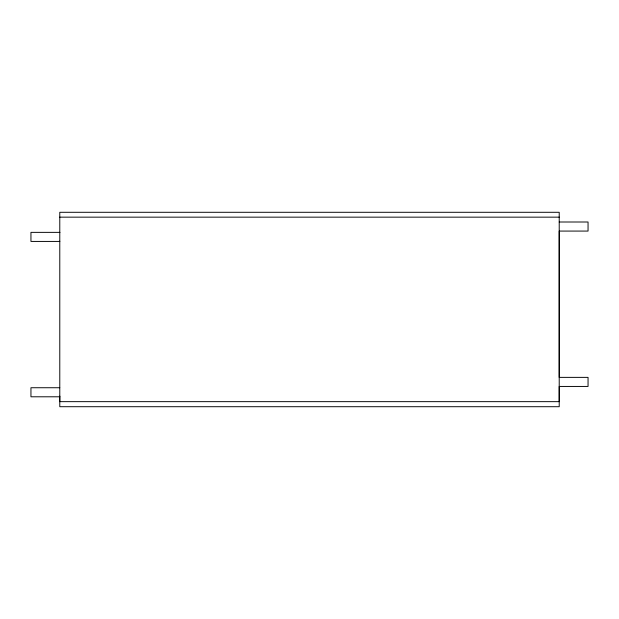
<?xml version="1.0" encoding="UTF-8"?>
<svg xmlns="http://www.w3.org/2000/svg" width="619" height="619" viewBox="0 0 619 619"><rect width="100%" height="100%" fill="white"/><g stroke="black" fill="none" stroke-linecap="round" stroke-linejoin="round"><path stroke-width="0.93" d="M59.78 241.17L59.78 401.654L559.22 401.654L559.22 386.442L588.05 386.442L588.05 377.373L559.22 377.373L559.22 231.073L588.05 231.073L588.05 222.004L559.22 222.004M59.78 217.153L559.22 217.153M59.78 387.734L30.95 387.734L30.95 396.794L59.78 396.794M59.78 232.504L59.78 212.294L559.22 212.294L559.22 406.706L59.78 406.706L59.78 396.114M59.78 232.365L59.78 241.425L30.95 241.425L30.95 232.365L59.78 232.365"/></g></svg>
